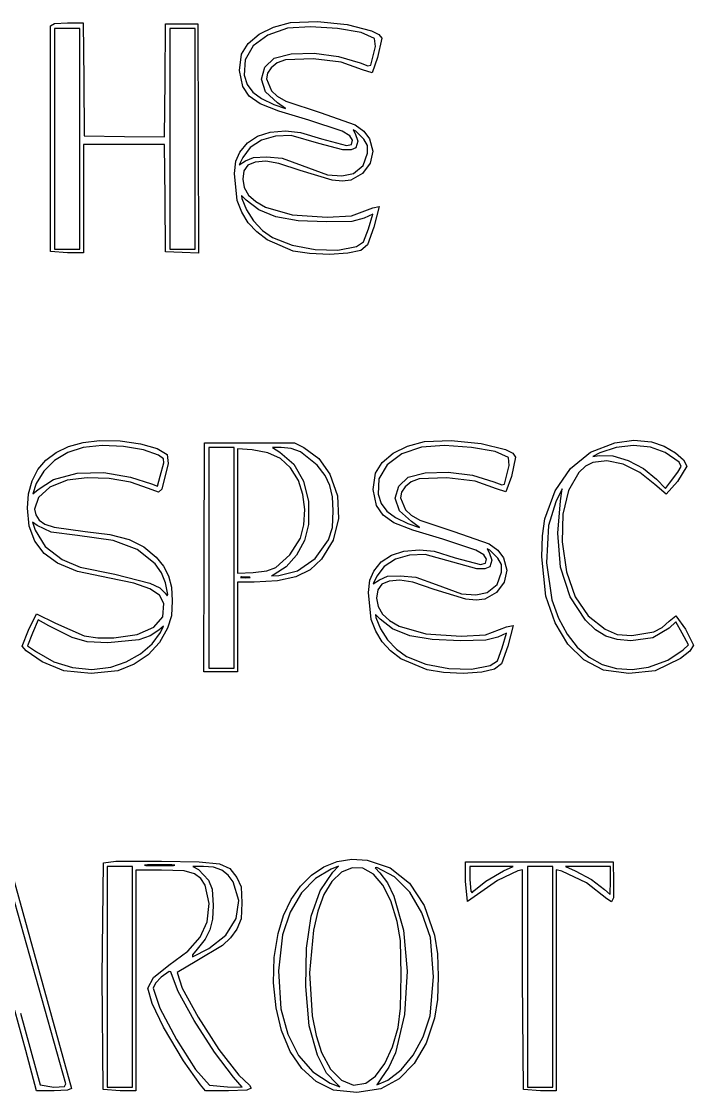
# Model space of a CAD drawing. Extents: x 46 to 171, y 41 to 252.
# Drawn here: x 97.8 to 142.9, y 41 to 112.9 of the extents above; entities that cross this region are included whole.
import ezdxf

# ---------------------------------------------------------------- set-up
doc = ezdxf.new("R2010")
doc.units = 0

msp = doc.modelspace()

# ---------------------------------------------------------------- linework, layer by layer
at = {"layer": 'Layer 1'}
for p, q in [((115.86072, 112.8161), (117.655473, 112.894787)), ((117.655473, 112.894787), (119.662581, 112.68045)), ((99.74124, 112.60208), (100.004864, 112.761969)), ((99.74824, 97.44098), (99.74124, 112.60208)), ((100.004864, 112.761969), (100.87741, 112.80068)), ((100.867, 112.424), (100.014, 112.424)), ((100.014, 112.424), (100.014, 105.016)), ((101.72, 112.424), (100.867, 112.424)), ((100.87741, 112.80068), (101.944, 112.801)), ((101.72049, 105.01621), (101.72, 112.424)), ((101.944, 112.801), (101.9741, 109.00292)), ((107.43569, 108.93799), (107.46579, 112.73834)), ((107.46579, 112.73834), (108.547, 112.738)), ((108.604, 112.424), (107.751, 112.424)), ((107.751, 112.424), (107.751, 105.016)), ((108.547, 112.738), (109.628, 112.738)), ((109.458, 112.424), (108.604, 112.424)), ((109.45779, 105.01621), (109.458, 112.424)), ((109.628, 112.738), (109.6573, 105.04311)), ((113.74805, 112.033574), (114.712071, 112.50926)), ((115.6569, 112.43288), (114.334856, 111.981631)), ((114.712071, 112.50926), (115.86072, 112.8161)), ((117.196907, 112.540976), (115.6569, 112.43288)), ((119.005435, 112.424564), (117.196907, 112.540976)), ((120.600535, 112.140367), (119.005435, 112.424564)), ((119.662581, 112.68045), (121.297467, 112.272905)), ((121.297467, 112.272905), (121.792645, 112.027873)), ((113.017699, 111.420553), (113.74805, 112.033574)), ((114.334856, 111.981631), (113.356547, 111.248671)), ((121.50026, 111.74511), (120.600535, 112.140367)), ((121.548935, 111.202527), (121.50026, 111.74511)), ((121.97555, 111.77197), (121.703577, 110.476411)), ((121.792645, 112.027873), (121.97555, 111.77197)), ((112.57006, 110.70171), (113.017699, 111.420553)), ((113.356547, 111.248671), (112.800463, 110.319049)), ((115.895633, 110.724888), (117.436776, 110.760762)), ((117.436776, 110.760762), (119.081849, 110.549748)), ((121.23665, 109.95559), (121.548935, 111.202527)), ((112.421792, 109.607687), (112.57006, 110.70171)), ((112.800463, 110.319049), (112.74509, 109.27781)), ((114.13221, 109.828862), (114.76743, 110.42514)), ((114.964622, 110.116649), (114.56009, 109.78687)), ((114.76743, 110.42514), (115.895633, 110.724888)), ((115.507361, 110.312311), (114.964622, 110.116649)), ((117.36577, 110.37666), (115.507361, 110.312311)), ((119.252759, 110.156874), (117.36577, 110.37666)), ((119.081849, 110.549748), (120.52184, 110.10883)), ((120.68485, 109.63861), (119.252759, 110.156874)), ((120.52184, 110.10883), (121.041129, 109.917336)), ((121.703577, 110.476411), (121.32755, 109.44738)), ((112.64686, 108.52514), (112.421792, 109.607687)), ((113.89539, 109.01312), (114.13221, 109.828862)), ((114.316972, 109.421433), (114.238966, 109.042558)), ((114.56009, 109.78687), (114.316972, 109.421433)), ((121.32755, 109.44738), (120.68485, 109.63861)), ((121.041129, 109.917336), (121.23665, 109.95559)), ((101.9741, 109.00292), (102.0042, 105.20484)), ((107.40559, 105.13764), (107.43569, 108.93799)), ((112.74509, 109.27781), (112.954843, 108.653915)), ((112.954843, 108.653915), (113.325919, 108.150684)), ((114.179569, 108.171324), (113.89539, 109.01312)), ((114.238966, 109.042558), (114.57839, 108.23676)), ((113.074868, 107.876254), (112.64686, 108.52514)), ((113.810179, 107.358166), (113.074868, 107.876254)), ((113.325919, 108.150684), (113.905312, 107.722038)), ((114.98688, 107.44079), (114.179569, 108.171324)), ((114.57839, 108.23676), (114.960205, 107.872132)), ((114.960205, 107.872132), (115.548412, 107.544899)), ((115.072032, 106.859236), (113.810179, 107.358166)), ((113.905312, 107.722038), (114.74002, 107.3219)), ((114.74002, 107.3219), (115.518147, 107.05292)), ((115.518147, 107.05292), (114.98688, 107.44079)), ((114.98688, 107.44079), (114.98688, 107.44079)), ((115.548412, 107.544899), (117.83512, 106.78346)), ((117.07967, 106.26782), (115.072032, 106.859236)), ((117.83512, 106.78346), (120.2009, 105.948373)), ((119.316049, 105.530854), (117.07967, 106.26782)), ((120.2009, 105.948373), (120.781987, 105.533661)), ((100.014, 105.016), (100.014, 97.6085)), ((101.72, 97.6085), (101.72049, 105.01621)), ((102.0042, 105.20484), (104.7049, 105.17124)), ((104.7049, 105.17124), (107.40559, 105.13764)), ((107.751, 105.016), (107.751, 97.6085)), ((109.458, 97.6085), (109.45779, 105.01621)), ((109.6573, 105.04311), (109.6866, 97.34822)), ((112.960995, 104.751762), (113.634085, 105.198142)), ((113.634085, 105.198142), (114.48008, 105.462066)), ((114.854932, 105.198982), (113.911917, 104.922347)), ((114.48008, 105.462066), (115.5127, 105.54995)), ((115.89474, 105.22662), (114.854932, 105.198982)), ((115.5127, 105.54995), (116.518061, 105.448005)), ((117.76209, 104.70911), (115.89474, 105.22662)), ((116.518061, 105.448005), (117.92822, 105.01849)), ((117.92822, 105.01849), (119.622525, 104.564406)), ((119.831627, 105.22158), (119.316049, 105.530854)), ((120.01864, 104.91817), (119.831627, 105.22158)), ((120.24019, 105.53447), (120.067905, 105.610801)), ((120.067905, 105.610801), (120.19559, 105.37814)), ((120.19559, 105.37814), (120.373745, 104.845429)), ((120.77921, 104.99347), (120.24019, 105.53447)), ((121.02134, 104.562389), (120.77921, 104.99347)), ((120.781987, 105.533661), (121.16274, 105.01403)), ((121.16274, 105.01403), (121.38258, 104.189516)), ((104.677, 104.64), (101.948, 104.64)), ((101.948, 104.64), (101.948, 100.999)), ((107.40566, 104.63972), (104.677, 104.64)), ((107.43586, 101.02997), (107.40566, 104.63972)), ((112.44709, 104.11651), (112.960995, 104.751762)), ((113.148764, 104.433962), (112.64854, 103.77107)), ((113.911917, 104.922347), (113.148764, 104.433962)), ((119.36326, 104.280049), (117.76209, 104.70911)), ((119.918462, 104.273559), (119.36326, 104.280049)), ((119.622525, 104.564406), (119.954117, 104.641687)), ((120.24449, 104.41357), (119.918462, 104.273559)), ((119.954117, 104.641687), (120.01864, 104.91817)), ((120.373745, 104.845429), (120.24449, 104.41357)), ((121.03223, 104.04115), (121.02134, 104.562389)), ((112.187879, 103.51878), (112.44709, 104.11651)), ((112.64854, 103.77107), (112.41515, 103.26626)), ((112.41515, 103.26626), (112.84234, 103.54486)), ((112.84234, 103.54486), (113.370745, 103.769186)), ((113.370745, 103.769186), (114.23671, 103.81247)), ((114.23671, 103.81247), (115.284022, 103.705211)), ((115.284022, 103.705211), (116.64086, 103.2268)), ((120.737919, 103.224817), (121.03223, 104.04115)), ((121.38258, 104.189516), (121.208322, 103.372643)), ((112.09279, 102.6875), (112.187879, 103.51878)), ((112.728741, 102.862781), (112.64379, 102.30817)), ((113.000329, 103.234996), (112.728741, 102.862781)), ((113.483655, 103.444149), (113.000329, 103.234996)), ((114.20382, 103.50957), (113.483655, 103.444149)), ((115.073749, 103.368391), (114.20382, 103.50957)), ((116.50053, 102.89263), (115.073749, 103.368391)), ((118.641072, 102.23119), (116.50053, 102.89263)), ((116.64086, 103.2268), (118.34762, 102.59571)), ((120.07181, 102.67727), (120.737919, 103.224817)), ((121.208322, 103.372643), (120.695249, 102.684428)), ((112.283397, 100.873511), (112.09279, 102.6875)), ((112.64379, 102.30817), (112.744041, 101.741396)), ((118.34762, 102.59571), (119.294855, 102.529642)), ((119.3378, 102.162094), (118.641072, 102.23119)), ((119.294855, 102.529642), (120.07178, 102.67731)), ((119.89864, 102.24589), (119.3378, 102.162094)), ((120.695249, 102.684428), (119.89864, 102.24589)), ((120.07178, 102.67731), (120.07181, 102.67727)), ((112.744041, 101.741396), (113.038182, 101.236135)), ((101.948, 100.999), (101.948, 97.3576)), ((107.46606, 97.42022), (107.43586, 101.02997)), ((112.584576, 100.084869), (112.283397, 100.873511)), ((112.88358, 100.88857), (112.568007, 101.202656)), ((112.568007, 101.202656), (112.58527, 100.99844)), ((112.58527, 100.99844), (112.896551, 100.244811)), ((113.717372, 100.237081), (112.88358, 100.88857)), ((113.038182, 101.236135), (113.516298, 100.796865)), ((113.516298, 100.796865), (114.168472, 100.428059)), ((113.019022, 99.380396), (112.584576, 100.084869)), ((112.896551, 100.244811), (113.380185, 99.512924)), ((114.869952, 99.783421), (113.717372, 100.237081)), ((114.168472, 100.428059), (115.955332, 99.91974)), ((119.949606, 99.845179), (121.37234, 100.38077)), ((121.37364, 99.95667), (120.79201, 99.69337)), ((121.08168, 98.97394), (121.37364, 99.95667)), ((121.37234, 100.38077), (121.80003, 100.47897)), ((121.80003, 100.47897), (121.44645, 99.07845)), ((113.583746, 98.764043), (113.019022, 99.380396)), ((113.380185, 99.512924), (113.982717, 98.87042)), ((116.377467, 99.517975), (114.869952, 99.783421)), ((115.955332, 99.91974), (118.31943, 99.74698)), ((118.27606, 99.43113), (116.377467, 99.517975)), ((119.981102, 99.474867), (118.27606, 99.43113)), ((118.31943, 99.74698), (119.949606, 99.845179)), ((120.79201, 99.69337), (119.981102, 99.474867)), ((114.27576, 98.23976), (113.583746, 98.764043)), ((113.982717, 98.87042), (114.65069, 98.38494)), ((120.760184, 98.093952), (121.08168, 98.97394)), ((121.44645, 99.07845), (121.023691, 97.897181)), ((116.0297, 97.48321), (114.27576, 98.23976)), ((114.65069, 98.38494), (115.956273, 97.869113)), ((115.956273, 97.869113), (117.498639, 97.580411)), ((119.022478, 97.545759), (120.27248, 97.79208)), ((120.27248, 97.79208), (120.760184, 98.093952)), ((120.27248, 97.79208), (120.27248, 97.79208)), ((121.023691, 97.897181), (120.56362, 97.52703)), ((100.886, 97.3576), (99.74817, 97.4413)), ((99.74817, 97.4413), (99.74824, 97.44098)), ((100.014, 97.6085), (100.867, 97.6085)), ((100.867, 97.6085), (101.72, 97.6085)), ((101.948, 97.3576), (100.886, 97.3576)), ((108.57633, 97.38422), (107.46606, 97.42022)), ((107.751, 97.6085), (108.604, 97.6085)), ((109.6866, 97.34822), (108.57633, 97.38422)), ((108.604, 97.6085), (109.458, 97.6085)), ((116.02973, 97.48323), (116.0297, 97.48321)), ((117.127246, 97.305554), (116.02973, 97.48323)), ((118.460835, 97.25568), (117.127246, 97.305554)), ((117.498639, 97.580411), (119.022478, 97.545759)), ((119.712344, 97.330531), (118.460835, 97.25568)), ((120.56362, 97.52703), (119.712344, 97.330531)), ((100.127016, 83.962092), (100.956374, 84.35556)), ((101.93555, 84.29687), (100.917051, 83.959204)), ((100.956374, 84.35556), (101.924873, 84.622764)), ((101.924873, 84.622764), (103.02892, 84.76033)), ((103.20965, 84.426886), (101.93555, 84.29687)), ((103.02892, 84.76033), (104.424467, 84.740411)), ((104.639851, 84.367474), (103.20965, 84.426886)), ((104.424467, 84.740411), (105.788592, 84.546476)), ((105.979814, 84.14381), (104.639851, 84.367474)), ((105.788592, 84.546476), (106.907059, 84.223161)), ((106.9832, 83.78107), (105.979814, 84.14381)), ((106.907059, 84.223161), (107.56563, 83.8151)), ((110.0543, 76.92302), (110.0836, 84.61335)), ((110.0836, 84.61335), (113.099, 84.6134)), ((111.221, 84.2995), (110.368, 84.2995)), ((110.368, 84.2995), (110.368, 76.8917)), ((112.075, 84.2995), (111.221, 84.2995)), ((112.07483, 76.89162), (112.075, 84.2995)), ((112.3024, 84.21123), (112.302, 80.0343)), ((113.28822, 84.13443), (112.3024, 84.21123)), ((113.099, 84.6134), (116.114, 84.6134)), ((114.336008, 83.944977), (113.28822, 84.13443)), ((115.22807, 84.2936), (114.63497, 84.2876)), ((114.63497, 84.2876), (115.14699, 83.99062)), ((115.896372, 84.224228), (115.22807, 84.2936)), ((116.521972, 84.003044), (115.896372, 84.224228)), ((116.114, 84.6134), (116.73981, 84.28222)), ((116.73981, 84.28222), (117.747123, 83.56108)), ((122.73682, 83.908974), (123.700841, 84.38466)), ((124.64567, 84.30826), (123.323631, 83.857017)), ((123.700841, 84.38466), (124.84949, 84.6915)), ((126.185683, 84.41636), (124.64567, 84.30826)), ((124.84949, 84.6915), (126.644247, 84.770188)), ((127.994212, 84.299949), (126.185683, 84.41636)), ((126.644247, 84.770188), (128.651355, 84.55585)), ((129.589311, 84.015753), (127.994212, 84.299949)), ((128.651355, 84.55585), (130.286238, 84.148305)), ((130.286238, 84.148305), (130.781415, 83.903273)), ((135.992326, 83.970032), (137.62909, 84.61346)), ((137.703336, 84.294332), (136.61894, 83.92596)), ((137.62909, 84.61346), (138.910886, 84.790846)), ((138.872301, 84.421022), (137.703336, 84.294332)), ((140.011148, 84.305482), (138.872301, 84.421022)), ((138.910886, 84.790846), (140.08832, 84.66266)), ((141.00519, 83.94716), (140.011148, 84.305482)), ((140.08832, 84.66266), (140.929379, 84.371057)), ((140.929379, 84.371057), (141.690538, 83.94226)), ((98.900097, 82.809861), (99.440393, 83.445734)), ((100.017751, 83.416867), (99.28988, 82.709962)), ((99.440393, 83.445734), (100.127016, 83.962092)), ((100.917051, 83.959204), (100.017751, 83.416867)), ((107.325584, 83.528789), (106.9832, 83.78107)), ((107.34141, 83.25772), (107.325584, 83.528789)), ((107.56563, 83.8151), (107.640656, 83.224838)), ((115.187189, 83.54677), (114.336008, 83.944977)), ((115.14699, 83.99062), (116.082886, 83.180578)), ((115.863017, 82.925617), (115.187189, 83.54677)), ((117.63871, 83.10837), (116.521972, 84.003044)), ((117.747123, 83.56108), (118.48835, 82.50976)), ((122.006469, 83.295953), (122.73682, 83.908974)), ((123.323631, 83.857017), (122.345326, 83.12406)), ((130.48903, 83.6205), (129.589311, 84.015753)), ((130.537709, 83.077918), (130.48903, 83.6205)), ((130.96432, 83.64737), (130.692351, 82.351811)), ((130.781415, 83.903273), (130.96432, 83.64737)), ((134.646778, 82.887404), (135.992326, 83.970032)), ((136.61894, 83.92596), (136.14002, 83.69267)), ((136.14002, 83.69267), (136.56646, 83.76137)), ((136.56646, 83.76137), (137.484365, 83.73078)), ((137.484365, 83.73078), (138.526935, 83.416466)), ((138.526935, 83.416466), (139.555653, 82.875617)), ((141.93821, 83.30087), (141.00519, 83.94716)), ((141.690538, 83.94226), (142.242239, 83.465621)), ((142.242239, 83.465621), (142.45493, 83.03049)), ((98.509722, 82.057848), (98.900097, 82.809861)), ((99.28988, 82.709962), (98.78567, 81.87859)), ((107.11507, 82.37175), (107.34141, 83.25772)), ((107.640656, 83.224838), (107.22639, 81.50584)), ((116.38475, 82.06733), (115.863017, 82.925617)), ((116.082886, 83.180578), (116.735657, 82.043374)), ((118.172158, 82.406512), (117.63871, 83.10837)), ((121.55883, 82.57711), (122.006469, 83.295953)), ((122.345326, 83.12406), (121.789243, 82.194438)), ((130.22542, 81.83098), (130.537709, 83.077918)), ((133.617703, 81.392986), (134.646778, 82.887404)), ((135.648393, 83.028508), (135.209057, 82.614988)), ((136.14309, 83.2962), (135.648393, 83.028508)), ((137.088105, 83.406376), (136.14309, 83.2962)), ((138.18283, 83.16471), (137.088105, 83.406376)), ((139.299162, 82.616939), (138.18283, 83.16471)), ((139.555653, 82.875617), (140.432, 82.16542)), ((142.45493, 83.03049), (141.826535, 82.005199)), ((141.85191, 82.63861), (142.076522, 83.027715)), ((142.076522, 83.027715), (141.93821, 83.30087)), ((98.272862, 81.193069), (98.509722, 82.057848)), ((98.90426, 81.46695), (99.93998, 82.14801)), ((100.86997, 82.10075), (99.704257, 81.634396)), ((99.93998, 82.14801), (101.542784, 82.559021)), ((99.93998, 82.14801), (99.93998, 82.14801)), ((102.199157, 82.265165), (100.86997, 82.10075)), ((101.542784, 82.559021), (103.31522, 82.61553)), ((103.68001, 82.215336), (102.199157, 82.265165)), ((103.31522, 82.61553), (105.122581, 82.30939)), ((105.120386, 81.970637), (103.68001, 82.215336)), ((105.122581, 82.30939), (106.51421, 81.84263)), ((106.91533, 81.70333), (107.11507, 82.37175)), ((116.687005, 81.141655), (116.38475, 82.06733)), ((116.735657, 82.043374), (117.07245, 80.662613)), ((118.504231, 81.735924), (118.172158, 82.406512)), ((118.48835, 82.50976), (119.008903, 81.052129)), ((121.41057, 81.483088), (121.55883, 82.57711)), ((121.789243, 82.194438), (121.73387, 81.1532)), ((123.12098, 81.704247), (123.7562, 82.30053)), ((123.953402, 81.992054), (123.54887, 81.66227)), ((123.7562, 82.30053), (124.884405, 82.600273)), ((124.49614, 82.18772), (123.953402, 81.992054)), ((126.35454, 82.25207), (124.49614, 82.18772)), ((124.884405, 82.600273), (126.425551, 82.636145)), ((128.24153, 82.032275), (126.35454, 82.25207)), ((126.425551, 82.636145), (128.070627, 82.425132)), ((128.070627, 82.425132), (129.51062, 81.98422)), ((129.67363, 81.51401), (128.24153, 82.032275)), ((129.51062, 81.98422), (130.029904, 81.792722)), ((130.692351, 82.351811), (130.31632, 81.32278)), ((135.209057, 82.614988), (134.520985, 81.413851)), ((140.309, 81.8088), (139.299162, 82.616939)), ((140.432, 82.16542), (141.03271, 81.54731)), ((141.826535, 82.005199), (141.06371, 81.16059)), ((141.29608, 81.88756), (141.85195, 82.63861)), ((141.85195, 82.63861), (141.85191, 82.63861)), ((98.78567, 81.87859), (98.553699, 81.192489)), ((98.553699, 81.192489), (98.90426, 81.46695)), ((99.704257, 81.634396), (98.943239, 80.945355)), ((106.32814, 81.55044), (105.120386, 81.970637)), ((106.99529, 81.300658), (106.32814, 81.55044)), ((106.51421, 81.84263), (106.91533, 81.70333)), ((107.22639, 81.50584), (106.99529, 81.300658)), ((118.675514, 80.982099), (118.504231, 81.735924)), ((121.63563, 80.40054), (121.41057, 81.483088)), ((122.88416, 80.8885), (123.12098, 81.704247)), ((123.305747, 81.296833), (123.227739, 80.917958)), ((123.54887, 81.66227), (123.305747, 81.296833)), ((130.31632, 81.32278), (129.67363, 81.51401)), ((130.029904, 81.792722), (130.22542, 81.83098)), ((132.93036, 79.51419), (133.617703, 81.392986)), ((134.08615, 81.52262), (133.654324, 80.651647)), ((133.96684, 80.72007), (134.08615, 81.52262)), ((134.520985, 81.413851), (134.127903, 79.819566)), ((141.06371, 81.16059), (140.309, 81.8088)), ((141.03271, 81.54731), (141.29608, 81.88756)), ((98.19311, 80.2189), (98.272862, 81.193069)), ((98.943239, 80.945355), (98.675096, 80.159962)), ((116.812451, 80.122729), (116.687005, 81.141655)), ((117.07245, 80.662613), (117.06041, 79.1219)), ((118.72659, 80.03053), (118.675514, 80.982099)), ((119.008903, 81.052129), (119.083976, 79.537406)), ((121.73387, 81.1532), (121.943623, 80.529305)), ((123.168342, 80.046712), (122.88416, 80.8885)), ((123.227739, 80.917958), (123.56717, 80.11216)), ((133.654324, 80.651647), (133.16936, 79.04626)), ((133.799889, 78.536056), (133.96684, 80.72007)), ((98.314533, 79.010301), (98.19311, 80.2189)), ((98.675096, 80.159962), (98.75341, 79.770612)), ((112.302, 80.0343), (112.302, 75.8573)), ((116.757675, 79.108728), (116.812451, 80.122729)), ((118.67618, 78.911486), (118.72659, 80.03053)), ((122.06364, 79.751654), (121.63563, 80.40054)), ((121.943623, 80.529305), (122.314699, 80.026074)), ((122.314699, 80.026074), (122.894092, 79.597428)), ((123.97565, 79.31618), (123.168342, 80.046712)), ((123.56717, 80.11216), (123.948985, 79.747532)), ((134.127903, 79.819566), (134.07884, 77.95891)), ((98.853, 79.04943), (98.54573, 79.28547)), ((98.54573, 79.28547), (98.71541, 78.73595)), ((98.75341, 79.770612), (98.98801, 79.40455)), ((98.98801, 79.40455), (99.362409, 79.146282)), ((99.362409, 79.146282), (99.98505, 78.938499)), ((116.51926, 78.19783), (116.757675, 79.108728)), ((117.06041, 79.1219), (116.782239, 78.044746)), ((119.083976, 79.537406), (118.724329, 78.078021)), ((122.798952, 79.233566), (122.06364, 79.751654)), ((124.060807, 78.734636), (122.798952, 79.233566)), ((122.894092, 79.597428), (123.7288, 79.19729)), ((123.7288, 79.19729), (124.506919, 78.928306)), ((123.948985, 79.747532), (124.537193, 79.420299)), ((124.506919, 78.928306), (123.97565, 79.31618)), ((123.97565, 79.31618), (123.97565, 79.31618)), ((124.537193, 79.420299), (126.8239, 78.65886)), ((132.764649, 78.365275), (132.93036, 79.51419)), ((98.685691, 78.004775), (98.314533, 79.010301)), ((98.71541, 78.73595), (99.382429, 77.64878)), ((99.778954, 78.615988), (98.853, 79.04943)), ((101.54973, 78.38239), (99.778954, 78.615988)), ((99.98505, 78.938499), (102.07763, 78.64932)), ((103.957707, 78.057972), (101.54973, 78.38239)), ((102.07763, 78.64932), (103.735565, 78.447783)), ((103.735565, 78.447783), (105.01293, 78.12047)), ((118.39393, 78.10328), (118.67618, 78.911486)), ((126.06844, 78.14322), (124.060807, 78.734636)), ((126.8239, 78.65886), (129.18968, 77.823776)), ((133.16936, 79.04626), (133.02964, 76.553994)), ((133.98264, 76.26385), (133.799889, 78.536056)), ((99.316922, 77.183487), (98.685691, 78.004775)), ((105.55318, 77.45559), (103.957707, 78.057972)), ((105.01293, 78.12047), (106.014385, 77.629814)), ((115.808584, 77.080146), (116.51926, 78.19783)), ((116.782239, 78.044746), (116.26272, 77.064281)), ((117.513307, 76.845887), (118.39393, 78.10328)), ((118.724329, 78.078021), (117.94072, 76.7864)), ((128.304827, 77.406258), (126.06844, 78.14322)), ((129.18968, 77.823776), (129.770767, 77.409065)), ((132.722408, 76.94485), (132.764649, 78.365275)), ((134.07884, 77.95891), (134.381695, 75.935531)), ((100.21856, 76.5276), (99.316922, 77.183487)), ((99.382429, 77.64878), (100.51993, 76.77164)), ((106.779026, 76.486423), (105.55318, 77.45559)), ((106.014385, 77.629814), (106.84459, 76.93825)), ((114.86765, 76.23001), (115.808584, 77.080146)), ((116.26272, 77.064281), (115.567768, 76.276478)), ((121.949765, 76.627162), (122.622855, 77.073543)), ((122.622855, 77.073543), (123.46885, 77.337466)), ((123.843718, 77.074386), (122.900703, 76.797751)), ((123.46885, 77.337466), (124.50147, 77.42535)), ((124.88353, 77.10202), (123.843718, 77.074386)), ((124.50147, 77.42535), (125.506836, 77.323444)), ((126.75088, 76.58451), (124.88353, 77.10202)), ((125.506836, 77.323444), (126.917, 76.8939)), ((128.820407, 77.096981), (128.304827, 77.406258)), ((129.00742, 76.79357), (128.820407, 77.096981)), ((129.22897, 77.40987), (129.056681, 77.486201)), ((129.056681, 77.486201), (129.18437, 77.25354)), ((129.18437, 77.25354), (129.362532, 76.72083)), ((129.76798, 76.86887), (129.22897, 77.40987)), ((129.770767, 77.409065), (130.15152, 76.88943)), ((132.99546, 74.31773), (132.722408, 76.94485)), ((101.562137, 75.972288), (100.21856, 76.5276)), ((100.51993, 76.77164), (101.74226, 76.269229)), ((101.74226, 76.269229), (104.0658, 75.78331)), ((107.186951, 75.884249), (106.779026, 76.486423)), ((106.84459, 76.93825), (107.338572, 76.32981)), ((107.338572, 76.32981), (107.668916, 75.671911)), ((110.025, 69.2329), (110.0543, 76.92302)), ((110.368, 76.8917), (110.368, 69.4839)), ((112.075, 69.4839), (112.07483, 76.89162)), ((114.274401, 76.013149), (114.86725, 76.23008)), ((115.567768, 76.276478), (114.7633, 75.77731)), ((114.86725, 76.23008), (114.86765, 76.23001)), ((116.33387, 76.02027), (117.513307, 76.845887)), ((117.94072, 76.7864), (117.17212, 76.084485)), ((121.43586, 75.99191), (121.949765, 76.627162)), ((122.137548, 76.309363), (121.63732, 75.64647)), ((122.900703, 76.797751), (122.137548, 76.309363)), ((128.352049, 76.15545), (126.75088, 76.58451)), ((126.917, 76.8939), (128.611301, 76.439808)), ((128.611301, 76.439808), (128.942893, 76.517087)), ((129.23327, 76.28898), (128.907248, 76.148963)), ((128.942893, 76.517087), (129.00742, 76.79357)), ((129.362532, 76.72083), (129.23327, 76.28898)), ((130.010119, 76.437792), (129.76798, 76.86887)), ((130.02101, 75.91655), (130.010119, 76.437792)), ((130.15152, 76.88943), (130.371374, 76.06492)), ((133.02964, 76.553994), (133.39203, 74.06661)), ((134.623474, 74.257597), (133.98264, 76.26385)), ((103.71198, 75.51152), (101.562137, 75.972288)), ((105.330533, 75.174464), (103.71198, 75.51152)), ((104.0658, 75.78331), (106.409126, 75.190808)), ((107.46014, 75.2014), (107.186951, 75.884249)), ((107.668916, 75.671911), (107.854175, 74.913589)), ((112.302, 75.8573), (113.3545, 75.9118)), ((112.55998, 75.60088), (112.504989, 75.563355)), ((112.504989, 75.563355), (112.81443, 75.54668)), ((113.1289, 75.59888), (112.55998, 75.60088)), ((112.81443, 75.54668), (113.141484, 75.561402)), ((113.141484, 75.561402), (113.1289, 75.59918)), ((113.1289, 75.59918), (113.1289, 75.59888)), ((113.3545, 75.9118), (114.274401, 76.013149)), ((114.7633, 75.77731), (114.578079, 75.673717)), ((114.578079, 75.673717), (115.0593, 75.70151)), ((116.214751, 75.614756), (114.988097, 75.350139)), ((115.0593, 75.70151), (116.33387, 76.02008)), ((117.17212, 76.084485), (116.214751, 75.614756)), ((116.33387, 76.02008), (116.33387, 76.02027)), ((121.176652, 75.39418), (121.43586, 75.99191)), ((121.63732, 75.64647), (121.40394, 75.14166)), ((121.83113, 75.42026), (122.35953, 75.644586)), ((122.35953, 75.644586), (123.22549, 75.68787)), ((123.22549, 75.68787), (124.272808, 75.580611)), ((124.272808, 75.580611), (125.62965, 75.1022)), ((128.907248, 76.148963), (128.352049, 76.15545)), ((129.726694, 75.100217), (130.02101, 75.91655)), ((130.371374, 76.06492), (130.19714, 75.248048)), ((134.381695, 75.935531), (134.970589, 74.271044)), ((106.421813, 74.807241), (105.330533, 75.174464)), ((106.409126, 75.190808), (107.074454, 74.86745)), ((107.070288, 74.370833), (106.421813, 74.807241)), ((107.074454, 74.86745), (107.43081, 74.51525)), ((107.613771, 74.419346), (107.46011, 75.2014)), ((107.46011, 75.2014), (107.46014, 75.2014)), ((107.854175, 74.913589), (107.9129, 74.00388)), ((112.30225, 75.25956), (112.302, 72.2462)), ((113.41164, 75.26356), (112.30225, 75.25956)), ((114.988097, 75.350139), (113.41164, 75.26356)), ((121.08156, 74.5629), (121.176652, 75.39418)), ((121.40394, 75.14166), (121.83113, 75.42026)), ((121.989104, 75.110398), (121.717513, 74.738185)), ((122.472433, 75.319549), (121.989104, 75.110398)), ((123.1926, 75.38497), (122.472433, 75.319549)), ((124.062529, 75.243791), (123.1926, 75.38497)), ((125.48931, 74.76803), (124.062529, 75.243791)), ((125.62965, 75.1022), (127.33641, 74.47111)), ((129.06058, 74.55267), (129.726694, 75.100217)), ((130.19714, 75.248048), (129.684071, 74.559833)), ((107.36043, 73.82622), (107.070288, 74.370833)), ((107.43081, 74.51525), (107.563727, 74.342599)), ((107.563727, 74.342599), (107.613771, 74.419346)), ((121.272172, 72.748911), (121.08156, 74.5629)), ((121.717513, 74.738185), (121.63256, 74.18358)), ((121.63256, 74.18358), (121.732811, 73.616803)), ((127.629852, 74.106595), (125.48931, 74.76803)), ((127.33641, 74.47111), (128.283636, 74.405042)), ((128.32658, 74.0375), (127.629852, 74.106595)), ((128.283636, 74.405042), (129.06056, 74.55271)), ((128.88742, 74.1213), (128.32658, 74.0375)), ((129.684071, 74.559833), (128.88742, 74.1213)), ((129.06056, 74.55271), (129.06058, 74.55267)), ((133.6177, 72.523109), (132.99546, 74.31773)), ((133.39203, 74.06661), (133.843515, 72.828754)), ((135.65169, 72.69947), (134.623474, 74.257597)), ((134.970589, 74.271044), (135.836373, 72.984007)), ((107.290344, 72.936174), (107.36043, 73.82622)), ((107.9129, 74.00388), (107.85565, 72.988353)), ((121.732811, 73.616803), (122.026954, 73.111541)), ((98.26473, 72.03701), (98.80739, 73.12697)), ((98.92458, 72.71839), (98.54447, 71.83122)), ((98.80739, 73.12697), (100.07054, 72.49734)), ((99.62892, 72.32041), (98.92458, 72.71839)), ((106.67217, 72.232631), (107.290344, 72.936174)), ((107.85565, 72.988353), (107.5911, 72.15539)), ((121.573354, 71.960269), (121.272172, 72.748911)), ((121.87235, 72.76397), (121.556777, 73.07806)), ((121.556777, 73.07806), (121.57404, 72.87384)), ((121.57404, 72.87384), (121.885325, 72.120211)), ((122.706142, 72.112481), (121.87235, 72.76397)), ((122.026954, 73.111541), (122.505071, 72.67227)), ((122.505071, 72.67227), (123.157247, 72.303464)), ((133.843515, 72.828754), (134.417089, 71.770058)), ((136.328825, 72.052029), (135.65169, 72.69947)), ((135.836373, 72.984007), (136.9699, 72.09298)), ((140.800771, 72.209246), (141.26811, 72.63187)), ((141.26811, 72.63187), (141.72855, 72.99942)), ((141.72855, 72.99942), (142.373483, 72.102455)), ((97.84737, 70.94906), (98.26473, 72.03701)), ((101.20838, 71.53632), (99.62892, 72.32041)), ((100.07054, 72.49734), (102.011069, 71.654783)), ((105.557038, 71.750565), (106.67217, 72.232631)), ((107.01426, 72.01991), (106.437602, 71.653308)), ((107.33807, 72.30096), (107.01426, 72.01991)), ((107.5911, 72.15539), (107.049603, 71.198498)), ((107.11781, 71.88321), (107.33807, 72.30096)), ((112.302, 72.2462), (112.302, 69.2329)), ((122.007801, 71.255796), (121.573354, 71.960269)), ((121.885325, 72.120211), (122.36896, 71.388324)), ((123.858722, 71.658821), (122.706142, 72.112481)), ((123.157247, 72.303464), (124.94411, 71.795145)), ((128.938386, 71.720579), (130.36112, 72.25617)), ((130.36112, 72.25617), (130.78881, 72.35437)), ((130.78881, 72.35437), (130.43523, 70.95384)), ((134.469817, 71.095345), (133.6177, 72.523109)), ((137.011811, 71.629469), (136.328825, 72.052029)), ((136.9699, 72.09298), (137.770911, 71.747099)), ((138.75457, 71.68303), (140.236333, 71.914067)), ((141.27326, 72.17227), (140.183864, 71.516521)), ((140.236333, 71.914067), (140.800771, 72.209246)), ((141.71173, 72.59051), (141.27326, 72.17227)), ((142.14351, 71.82189), (141.71173, 72.59051)), ((142.373483, 72.102455), (142.91007, 71.02438)), ((98.54447, 71.83122), (98.19952, 70.98285)), ((102.213405, 71.246084), (101.20838, 71.53632)), ((102.011069, 71.654783), (102.916277, 71.521023)), ((103.59784, 71.18525), (102.213405, 71.246084)), ((102.916277, 71.521023), (103.99608, 71.52495)), ((105.674353, 71.391601), (103.59784, 71.18525)), ((103.99608, 71.52495), (105.557038, 71.750565)), ((106.437602, 71.653308), (105.674353, 71.391601)), ((107.049603, 71.198498), (106.291469, 70.38581)), ((106.561425, 71.118195), (107.11781, 71.88321)), ((122.572526, 70.639443), (122.007801, 71.255796)), ((122.36896, 71.388324), (122.971492, 70.74582)), ((125.366237, 71.393375), (123.858722, 71.658821)), ((124.94411, 71.795145), (127.30821, 71.62238)), ((127.26483, 71.30653), (125.366237, 71.393375)), ((128.969877, 71.350271), (127.26483, 71.30653)), ((127.30821, 71.62238), (128.938386, 71.720579)), ((129.78079, 71.56877), (128.969877, 71.350271)), ((130.36241, 71.83207), (129.78079, 71.56877)), ((130.07045, 70.84935), (130.36241, 71.83207)), ((134.417089, 71.770058), (135.103295, 70.897097)), ((137.776842, 71.397332), (137.011811, 71.629469)), ((137.770911, 71.747099), (138.75457, 71.68303)), ((138.70011, 71.32116), (137.776842, 71.397332)), ((140.183864, 71.516521), (138.70011, 71.32116)), ((142.5753, 71.05326), (142.14351, 71.82189)), ((98.10558, 70.6456), (97.84737, 70.94906)), ((99.185049, 69.912394), (98.10558, 70.6456)), ((98.19952, 70.98285), (98.79368, 70.56892)), ((98.79368, 70.56892), (99.970793, 69.913122)), ((105.774006, 70.439696), (106.561425, 71.118195)), ((123.26454, 70.11516), (122.572526, 70.639443)), ((122.971492, 70.74582), (123.63947, 70.26034)), ((129.748963, 69.969358), (130.07045, 70.84935)), ((130.43523, 70.95384), (130.012471, 69.772571)), ((135.550028, 70.036731), (134.469817, 71.095345)), ((135.103295, 70.897097), (135.892679, 70.21644)), ((141.181056, 70.012136), (142.20223, 70.70277)), ((142.661502, 70.620842), (142.032045, 70.120131)), ((142.20223, 70.70277), (142.5753, 71.05326)), ((142.91007, 71.02438), (142.661502, 70.620842)), ((100.64702, 69.30827), (99.185049, 69.912394)), ((99.970793, 69.913122), (101.225714, 69.516778)), ((103.78707, 69.53994), (104.825804, 69.897136)), ((104.825804, 69.897136), (105.774006, 70.439696)), ((106.291469, 70.38581), (105.349373, 69.745255)), ((125.01848, 69.35861), (123.26454, 70.11516)), ((123.63947, 70.26034), (124.945051, 69.744513)), ((129.26126, 69.66748), (129.748963, 69.969358)), ((130.012471, 69.772571), (129.5524, 69.40242)), ((136.85655, 69.34956), (135.550028, 70.036731)), ((135.892679, 70.21644), (136.775784, 69.734661)), ((139.89286, 69.54831), (141.181056, 70.012136)), ((142.032045, 70.120131), (140.32794, 69.29446)), ((100.64702, 69.30776), (100.64702, 69.30827)), ((102.476904, 69.121816), (100.64702, 69.30776)), ((101.225714, 69.516778), (102.512965, 69.389259)), ((104.25599, 69.30476), (102.476904, 69.121816)), ((102.512965, 69.389259), (103.78707, 69.53994)), ((103.78707, 69.53994), (103.78707, 69.53994)), ((105.349373, 69.745255), (104.25599, 69.30476)), ((111.164, 69.2329), (110.025, 69.2329)), ((110.368, 69.4839), (111.221, 69.4839)), ((112.302, 69.2329), (111.164, 69.2329)), ((111.221, 69.4839), (112.075, 69.4839)), ((124.945051, 69.744513), (126.487415, 69.455811)), ((125.01851, 69.35862), (125.01848, 69.35861)), ((126.116021, 69.180944), (125.01851, 69.35862)), ((127.449611, 69.13107), (126.116021, 69.180944)), ((126.487415, 69.455811), (128.011254, 69.421159)), ((128.701123, 69.205921), (127.449611, 69.13107)), ((128.011254, 69.421159), (129.26126, 69.66748)), ((129.5524, 69.40242), (128.701123, 69.205921)), ((129.26126, 69.66748), (129.26126, 69.66748)), ((136.775784, 69.734661), (137.743155, 69.458332)), ((138.558168, 69.115625), (136.85651, 69.34956)), ((136.85651, 69.34956), (136.85655, 69.34956)), ((137.743155, 69.458332), (138.785335, 69.394024)), ((140.32794, 69.29446), (138.558168, 69.115625)), ((138.785335, 69.394024), (139.89287, 69.54831)), ((139.89287, 69.54831), (139.89286, 69.54831)), ((103.202976, 48.770316), (103.29771, 56.40247)), ((103.29771, 56.40247), (104.132865, 56.526469)), ((104.394, 56.1749), (103.541, 56.1749)), ((103.541, 56.1749), (103.541, 48.7671)), ((104.132865, 56.526469), (107.19306, 56.52803)), ((105.248, 56.1749), (104.394, 56.1749)), ((105.24766, 48.76711), (105.248, 56.1749)), ((106.24327, 56.26816), (106.053145, 56.251354)), ((106.053145, 56.251354), (106.145304, 56.237585)), ((106.145304, 56.237585), (107.0682, 56.22486)), ((107.89313, 56.26816), (106.24327, 56.26816)), ((107.0682, 56.22486), (107.991093, 56.237585)), ((107.19306, 56.52803), (109.711858, 56.483762)), ((108.083251, 56.251354), (107.89313, 56.26816)), ((107.89313, 56.26816), (107.89313, 56.26816)), ((107.991093, 56.237585), (108.083251, 56.251354)), ((110.0191, 56.17208), (109.28698, 56.16908)), ((109.28698, 56.16908), (109.66825, 55.96179)), ((109.711858, 56.483762), (111.090333, 56.352015)), ((110.686477, 56.110017), (110.0191, 56.17208)), ((111.238473, 55.916657), (110.686477, 56.110017)), ((111.090333, 56.352015), (111.783243, 56.03402)), ((117.254957, 55.585884), (118.08248, 56.136322)), ((118.08248, 56.136322), (118.991868, 56.494508)), ((119.07236, 56.18061), (118.58752, 55.99454)), ((118.68742, 55.77915), (119.07236, 56.18061)), ((118.991868, 56.494508), (119.970263, 56.649873)), ((119.970263, 56.649873), (121.00481, 56.59185)), ((121.00481, 56.59185), (122.552216, 56.068413)), ((121.64767, 56.10916), (121.529291, 56.086846)), ((121.529291, 56.086846), (121.84739, 55.73355)), ((122.83744, 55.46573), (121.64767, 56.10916)), ((127.60625, 55.18094), (127.606, 56.4889)), ((127.606, 56.4889), (132.556, 56.4889)), ((129.34142, 56.16931), (127.89068, 56.17431)), ((127.89068, 56.17431), (127.891, 55.2954)), ((130.79216, 56.16431), (129.34142, 56.16931)), ((130.14483, 55.86752), (130.79216, 56.16431)), ((132.613, 56.1749), (131.759, 56.1749)), ((131.759, 56.1749), (131.759, 48.7671)), ((132.556, 56.4889), (137.505, 56.4889)), ((133.466, 56.1749), (132.613, 56.1749)), ((133.46608, 48.7671), (133.466, 56.1749)), ((135.82737, 56.1719), (134.31974, 56.1689)), ((134.31974, 56.1689), (134.96347, 55.87673)), ((137.335, 56.1749), (135.82737, 56.1719)), ((137.33472, 55.23325), (137.335, 56.1749)), ((137.505, 56.4889), (137.5373, 55.13917)), ((107.2031, 55.92385), (105.475, 55.9238)), ((105.475, 55.9238), (105.475, 48.516)), ((108.710146, 55.879789), (107.2031, 55.92385)), ((109.40093, 55.67273), (108.710146, 55.879789)), ((109.82566, 55.353167), (109.40093, 55.67273)), ((109.66825, 55.96179), (110.35095, 55.25187)), ((111.679389, 55.589749), (111.238473, 55.916657)), ((112.01353, 55.12704), (111.679389, 55.589749)), ((111.783243, 56.03402), (112.24535, 55.43101)), ((112.24535, 55.43101), (112.535959, 54.804512)), ((116.522157, 54.853761), (117.254957, 55.585884)), ((117.522054, 55.369287), (116.593499, 54.389606)), ((118.58752, 55.99454), (117.522054, 55.369287)), ((117.834281, 54.527036), (118.68742, 55.77915)), ((119.276815, 55.775513), (118.632116, 55.161604)), ((119.982759, 56.085098), (119.276815, 55.775513)), ((120.69981, 56.05608), (119.982759, 56.085098)), ((121.415915, 55.657475), (120.69981, 56.05608)), ((122.04637, 54.919113), (121.415915, 55.657475)), ((121.84739, 55.73355), (122.36143, 55.064885)), ((122.552216, 56.068413), (123.831869, 55.043605)), ((123.859236, 54.432621), (122.83744, 55.46573)), ((128.96514, 55.173316), (130.14483, 55.86752)), ((131.1051, 55.8714), (129.758669, 55.223585)), ((131.418, 55.951), (131.1051, 55.8714)), ((131.41793, 48.6133), (131.418, 55.951)), ((134.06304, 55.85489), (133.69325, 55.94389)), ((133.69325, 55.94389), (133.694, 48.526)), ((135.727741, 55.063598), (134.06304, 55.85489)), ((134.96347, 55.87673), (136.049827, 55.286718)), ((100.76711, 41.579), (96.93702, 55.1801)), ((97.29885, 55.19198), (101.15144, 41.26198)), ((110.132144, 54.913126), (109.82566, 55.353167)), ((110.38311, 53.68589), (110.132144, 54.913126)), ((110.35095, 55.25187), (110.604148, 54.637449)), ((112.374075, 53.890098), (112.01353, 55.12704)), ((112.535959, 54.804512), (112.58671, 53.73733)), ((115.896936, 53.950523), (116.522157, 54.853761)), ((118.632116, 55.161604), (118.0988, 54.27765)), ((122.58342, 53.852981), (122.04637, 54.919113)), ((122.36143, 55.064885), (122.800402, 54.177912)), ((123.831869, 55.043605), (124.826557, 53.536592)), ((127.73148, 53.827), (127.60625, 55.18094)), ((127.891, 55.2954), (127.964396, 54.498758)), ((128.16822, 54.53033), (128.96514, 55.173316)), ((129.758669, 55.223585), (128.41418, 54.29362)), ((137.09683, 53.99098), (135.727741, 55.063598)), ((136.049827, 55.286718), (136.93676, 54.61638)), ((137.30656, 54.29603), (137.33496, 55.23319)), ((137.33496, 55.23319), (137.33472, 55.23325)), ((137.5373, 55.13917), (137.531837, 54.053598)), ((110.604148, 54.637449), (110.65207, 53.54728)), ((115.392151, 52.886736), (115.896936, 53.950523)), ((116.593499, 54.389606), (115.84201, 53.109507)), ((117.24846, 52.830365), (117.834281, 54.527036)), ((118.0988, 54.27765), (117.694866, 53.171344)), ((122.800402, 54.177912), (123.428559, 51.889207)), ((124.673637, 53.061452), (123.859236, 54.432621)), ((128.41418, 54.29362), (127.73148, 53.827)), ((127.964396, 54.498758), (128.051629, 54.406633)), ((128.051629, 54.406633), (128.16854, 54.52971)), ((128.16854, 54.52971), (128.16822, 54.53033)), ((136.93676, 54.61638), (137.30656, 54.29603)), ((137.409, 53.78944), (137.09683, 53.99098)), ((137.531837, 54.053598), (137.409, 53.78944)), ((110.250335, 52.456236), (110.38311, 53.68589)), ((110.65207, 53.54728), (110.608194, 52.634169)), ((112.195763, 52.664991), (112.374075, 53.890098)), ((112.58671, 53.73733), (112.533841, 52.660397)), ((123.01931, 52.47107), (122.58342, 53.852981)), ((124.826557, 53.536592), (125.51907, 51.56654)), ((110.608194, 52.634169), (110.446405, 51.923921)), ((111.515433, 51.552042), (112.195763, 52.664991)), ((112.533841, 52.660397), (112.24176, 51.96124)), ((115.02066, 51.67297), (115.392151, 52.886736)), ((115.84201, 53.109507), (115.30774, 51.583)), ((116.930592, 50.691824), (117.24846, 52.830365)), ((117.694866, 53.171344), (117.398789, 51.890343)), ((125.24122, 51.40384), (124.673637, 53.061452)), ((109.797664, 51.42063), (110.250335, 52.456236)), ((110.446405, 51.923921), (110.121461, 51.29142)), ((112.24176, 51.96124), (111.835025, 51.378511)), ((117.398789, 51.890343), (117.133665, 49.028999)), ((123.227434, 51.196341), (123.01931, 52.47107)), ((123.428559, 51.889207), (123.682688, 49.147769)), ((108.96126, 50.481271), (109.797664, 51.42063)), ((110.121461, 51.29142), (109.58812, 50.61155)), ((110.36993, 50.65157), (111.515433, 51.552042)), ((111.835025, 51.378511), (111.283592, 50.855546)), ((114.767497, 50.05897), (115.02066, 51.67297)), ((115.30774, 51.583), (115.057655, 49.156749)), ((123.27598, 48.89271), (123.227434, 51.196341)), ((125.446767, 48.759805), (125.24122, 51.40384)), ((125.51907, 51.56654), (125.709955, 50.302748)), ((107.67729, 49.54036), (108.96126, 50.481271)), ((109.27176, 50.10644), (110.36993, 50.65145)), ((109.58812, 50.61155), (109.276976, 50.228948)), ((111.283592, 50.855546), (109.556, 49.83821)), ((110.36993, 50.65145), (110.36993, 50.65157)), ((116.88131, 48.1141), (116.930592, 50.691824)), ((109.556, 49.83821), (108.23999, 49.06034)), ((109.276976, 50.228948), (109.27176, 50.10644)), ((114.722197, 48.357931), (114.767497, 50.05897)), ((125.709955, 50.302748), (125.77439, 48.772428)), ((106.651055, 48.714853), (107.67729, 49.54036)), ((107.718034, 49.120075), (107.16238, 48.73038)), ((107.831641, 49.102448), (107.718034, 49.120075)), ((107.86469, 48.95231), (107.831641, 49.102448)), ((108.306002, 47.777272), (107.86469, 48.95231)), ((108.23999, 49.06034), (108.586753, 47.989587)), ((115.057655, 49.156749), (115.19685, 46.61616)), ((117.133665, 49.028999), (117.310344, 46.143105)), ((123.682688, 49.147769), (123.51362, 46.23393)), ((103.27541, 41.19187), (103.202976, 48.770316)), ((103.541, 48.7671), (103.541, 41.3593)), ((105.248, 41.3593), (105.24766, 48.76711)), ((105.475, 48.516), (105.475, 41.1082)), ((106.27186, 48.00882), (106.651055, 48.714853)), ((106.788829, 48.340709), (106.63553, 47.99501)), ((107.16238, 48.73038), (106.788829, 48.340709)), ((114.880932, 46.683872), (114.722197, 48.357931)), ((123.240155, 46.645025), (123.27598, 48.89271)), ((125.23122, 46.13047), (125.446767, 48.759805)), ((125.77439, 48.772428), (125.712165, 47.243919)), ((131.49383, 41.19186), (131.41793, 48.6133)), ((131.759, 48.7671), (131.759, 41.3593)), ((133.466, 41.3593), (133.46608, 48.7671)), ((133.694, 48.526), (133.694, 41.1082)), ((106.569582, 46.962706), (106.27186, 48.00882)), ((106.63553, 47.99501), (107.075905, 46.666324)), ((109.387953, 45.826337), (108.306002, 47.777272)), ((108.586753, 47.989587), (109.653784, 46.045737)), ((117.106372, 45.47718), (116.88131, 48.1141)), ((107.3223, 45.37711), (106.569582, 46.962706)), ((125.712165, 47.243919), (125.52307, 45.98556)), ((98.08464, 43.80766), (97.35777, 46.50712)), ((97.73509, 46.31878), (99.04403, 41.51624)), ((107.075905, 46.666324), (108.19328, 44.550274)), ((109.653784, 46.045737), (111.047707, 43.88491)), ((115.23987, 45.15081), (114.880932, 46.683872)), ((115.19685, 46.61616), (115.664631, 44.91087)), ((117.310344, 46.143105), (117.56652, 44.831418)), ((123.51362, 46.23393), (122.912318, 43.650995)), ((123.07923, 45.36436), (123.240155, 46.645025)), ((124.756661, 44.72949), (125.23122, 46.13047)), ((108.669935, 43.114115), (107.3223, 45.37711)), ((110.747564, 43.704925), (109.387953, 45.826337)), ((117.66607, 43.50245), (117.106372, 45.47718)), ((122.700509, 44.063099), (123.07923, 45.36436)), ((125.52307, 45.98556), (124.956229, 44.305847)), ((115.833903, 43.735851), (115.23987, 45.15081)), ((115.664631, 44.91087), (116.389039, 43.485812)), ((117.56652, 44.831418), (117.93574, 43.68215)), ((124.093666, 43.498029), (124.756661, 44.72949)), ((108.19328, 44.550274), (109.476383, 42.528234)), ((111.047707, 43.88491), (112.37515, 42.16322)), ((122.179025, 42.945484), (122.700509, 44.063099)), ((124.956229, 44.305847), (124.159459, 42.94311)), ((98.8115, 41.1082), (98.08464, 43.80766)), ((112.02186, 42.01845), (110.747564, 43.704925)), ((116.616577, 42.595634), (115.833903, 43.735851)), ((116.389039, 43.485812), (117.345405, 42.378158)), ((118.2783, 42.30137), (117.66607, 43.50245)), ((117.93574, 43.68215), (118.540503, 42.559516)), ((122.912318, 43.650995), (122.463728, 42.688942)), ((123.288405, 42.506011), (124.093666, 43.498029)), ((109.80421, 41.49861), (108.669935, 43.114115)), ((109.476383, 42.528234), (110.41394, 41.48158)), ((117.583681, 41.734977), (116.616577, 42.595634)), ((118.540503, 42.559516), (119.266697, 41.821696)), ((121.566319, 42.100694), (122.179025, 42.945484)), ((122.463728, 42.688942), (121.90726, 41.92165)), ((122.38705, 41.82336), (123.288405, 42.506011)), ((124.159459, 42.94311), (123.145592, 41.914303)), ((112.02186, 42.01841), (112.02186, 42.01845)), ((112.59959, 41.35924), (112.02186, 42.01841)), ((112.37515, 42.16322), (113.1012, 41.48486)), ((117.345405, 42.378158), (118.50906, 41.62508)), ((118.731, 41.1587), (117.583681, 41.734977)), ((118.9433, 41.60021), (118.2783, 42.30137)), ((119.266697, 41.821696), (120.07196, 41.498051)), ((120.91393, 41.61791), (121.566319, 42.100694)), ((121.90726, 41.92165), (121.655728, 41.50644)), ((121.655728, 41.50644), (122.38737, 41.82335)), ((123.145592, 41.914303), (121.92746, 41.23638)), ((122.38737, 41.82335), (122.38705, 41.82336)), ((99.98144, 41.10818), (98.8115, 41.1082)), ((99.04403, 41.51624), (99.96081, 41.3593)), ((99.96081, 41.3593), (100.672111, 41.395802)), ((100.884211, 41.143305), (99.98144, 41.10818)), ((100.672111, 41.395802), (100.767113, 41.57902)), ((100.767113, 41.57902), (100.76711, 41.579)), ((101.15144, 41.26198), (100.884211, 41.143305)), ((104.413, 41.1082), (103.27516, 41.1919)), ((103.27516, 41.1919), (103.27541, 41.19187)), ((103.541, 41.3593), (104.394, 41.3593)), ((104.394, 41.3593), (105.248, 41.3593)), ((105.475, 41.1082), (104.413, 41.1082)), ((110.158, 41.1082), (109.80421, 41.49861)), ((111.68519, 41.10819), (110.158, 41.1082)), ((110.41394, 41.48158), (111.62599, 41.36724)), ((111.62599, 41.36724), (112.59959, 41.35924)), ((112.929519, 41.143086), (111.68519, 41.10819)), ((113.21252, 41.29652), (112.929519, 41.143086)), ((113.1012, 41.48486), (113.21252, 41.29652)), ((118.50906, 41.62508), (119.166175, 41.37728)), ((118.73089, 41.15868), (118.731, 41.1587)), ((120.312709, 40.989465), (118.73089, 41.15868)), ((118.9433, 41.60018), (118.9433, 41.60021)), ((119.166175, 41.37728), (118.9433, 41.60018)), ((120.07196, 41.498051), (120.91393, 41.61794)), ((121.92746, 41.23638), (120.312709, 40.989465)), ((120.91393, 41.61794), (120.91393, 41.61791)), ((131.49416, 41.1919), (131.49383, 41.19186)), ((132.632, 41.1082), (131.49416, 41.1919)), ((131.759, 41.3593), (132.613, 41.3593)), ((132.613, 41.3593), (133.466, 41.3593)), ((133.694, 41.1082), (132.632, 41.1082))]:
    msp.add_line(p, q, dxfattribs=at)

doc.saveas('drawing.dxf')
